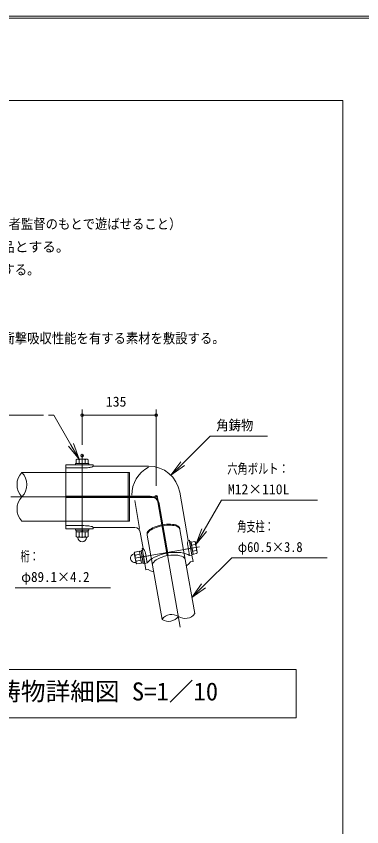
# Model space of a CAD drawing. Units: millimetres on the paper, scale 1:50. Extents: x 114 to 728, y 148 to 446.
# Drawn here: x 457.1 to 520.1, y 297.9 to 445.7 of the extents above; entities that cross this region are included whole.
import ezdxf
from ezdxf.enums import TextEntityAlignment as Align

# ---------------------------------------------------------------- set-up
doc = ezdxf.new("R2010")
doc.units = ezdxf.units.MM
doc.header["$PDMODE"] = 32
doc.header["$PDSIZE"] = 0.5
doc.linetypes.add('USER1', pattern=[50.8, 31.75, -6.35, 6.35, -6.35])
doc.linetypes.add('USER2', pattern=[19.05, 12.7, -6.35])
for name, color, linetype, lineweight in [('DEFPOINTS_3', 7, 'Continuous', 0), ('LY_2', 7, 'Continuous', 0), ('LY_5', 2, 'Continuous', 18), ('LY_6', 7, 'Continuous', 0)]:
    doc.layers.add(name, color=color, linetype=linetype, lineweight=lineweight)
doc.styles.add('ＭＳ ゴシック', font='')
doc.styles.get('ＭＳ ゴシック').set_extended_font_data('MS Gothic')

# ---------------------------------------------------------------- blocks, each defined once
blk = doc.blocks.new('-021-_DOTBLANK')
at = {"color": 7, "linetype": 'Continuous', "lineweight": 0}
blk.add_line((-0.5, 0), (-1, 0), dxfattribs=at)
blk.add_circle((0, 0), 0.5, dxfattribs=at)
blk = doc.blocks.new('-002-_U2')
at = {"color": 7, "linetype": 'Continuous', "lineweight": 0}
for p, q in [((-1, 0.1667), (0, 0)), ((0, 0), (-1, 0)), ((-1, -0.1667), (0, 0))]:
    blk.add_line(p, q, dxfattribs=at)

msp = doc.modelspace()

# ---------------------------------------------------------------- linework, layer by layer
at = {"layer": 'DEFPOINTS_3'}
msp.add_line((534.183, 445.319), (114.183, 445.319), dxfattribs=at)
at = {"layer": 'LY_2'}
for p, q in [((516.683, 430.319), (131.683, 430.319)), ((516.683, 163.319), (516.683, 430.319))]:
    msp.add_line(p, q, dxfattribs=at)
at = {"layer": 'LY_5', "color": 7, "lineweight": 0}
for p, q in [((533.181, 445.681), (115.186, 445.681)), ((471.149, 363.921), (466.149, 363.921)), ((466.149, 358.196), (466.149, 363.921)), ((471.149, 363.696), (471.149, 363.921)), ((471.149, 363.696), (481.244, 363.696)), ((458.149, 362.546), (466.149, 362.546)), ((466.149, 352.261), (466.149, 357.986)), ((488.48, 350.136), (486.931, 358.924)), ((458.149, 353.636), (466.149, 353.636)), ((466.149, 352.261), (471.149, 352.261)), ((471.149, 352.486), (478.748, 352.486)), ((471.149, 352.261), (471.149, 352.486)), ((480.257, 348.686), (479.733, 351.659)), ((488.677, 350.171), (488.48, 350.136)), ((489.154, 347.47), (488.677, 350.171)), ((480.257, 348.686), (480.06, 348.651)), ((480.537, 345.95), (480.06, 348.651)), ((482.312, 347.07), (482.809, 347.296)), ((482.809, 347.296), (483.356, 347.499)), ((483.356, 347.499), (483.939, 347.674)), ((483.734, 347.117), (484.17, 347.254)), ((483.939, 347.674), (484.548, 347.818)), ((484.17, 347.254), (484.627, 347.368)), ((484.745, 347.853), (485.367, 347.926)), ((484.824, 347.403), (485.293, 347.453)), ((485.293, 347.453), (485.75, 347.473)), ((485.367, 347.926), (485.975, 347.961)), ((485.75, 347.473), (486.184, 347.463)), ((485.975, 347.961), (486.558, 347.957)), ((486.184, 347.463), (486.587, 347.423)), ((486.558, 347.957), (487.102, 347.915)), ((486.587, 347.423), (486.95, 347.354)), ((486.95, 347.354), (487.265, 347.259)), ((487.102, 347.915), (487.598, 347.835)), ((487.265, 347.259), (487.525, 347.137)), ((487.598, 347.835), (488.035, 347.719)), ((488.035, 347.719), (488.404, 347.569)), ((488.404, 347.569), (488.697, 347.389)), ((489.154, 347.47), (488.697, 347.389)), ((489.36, 346.3), (489.154, 347.47)), ((480.993, 346.031), (480.537, 345.95)), ((480.743, 344.781), (480.537, 345.95)), ((480.993, 346.031), (481.207, 346.3)), ((481.207, 346.3), (481.502, 346.567)), ((481.502, 346.567), (481.873, 346.825)), ((481.873, 346.825), (482.312, 347.07)), ((481.969, 345.6), (481.971, 345.792)), ((481.971, 345.792), (482.042, 345.991)), ((482.042, 345.991), (482.18, 346.195)), ((482.18, 346.195), (482.383, 346.398)), ((482.383, 346.398), (482.646, 346.595)), ((482.646, 346.595), (482.964, 346.784)), ((482.964, 346.784), (483.329, 346.959)), ((483.329, 346.959), (483.734, 347.117)), ((487.525, 347.137), (487.725, 346.993)), ((487.725, 346.993), (487.86, 346.83)), ((487.86, 346.83), (487.927, 346.65)), ((489.664, 336.802), (487.927, 346.65)), ((488.591, 345.852), (488.131, 345.494)), ((488.903, 346.22), (488.591, 345.852)), ((489.36, 346.3), (488.903, 346.22)), ((481.199, 344.861), (480.743, 344.781)), ((481.618, 344.623), (481.199, 344.861)), ((482.173, 344.444), (481.618, 344.623)), ((483.706, 335.752), (481.969, 345.6))]:
    msp.add_line(p, q, dxfattribs=at)
at = {"layer": 'LY_5'}
for p, q in [((468.052, 364.857), (468.249, 364.971)), ((470.049, 364.971), (468.249, 364.971)), ((470.246, 364.857), (470.049, 364.971)), ((467.949, 364.171), (467.949, 363.921)), ((470.349, 364.171), (467.949, 364.171)), ((470.349, 363.921), (467.949, 363.921)), ((468.052, 364.171), (468.052, 364.857)), ((470.246, 364.171), (468.052, 364.171)), ((468.6, 364.171), (468.6, 364.857)), ((469.697, 364.171), (469.697, 364.857)), ((470.246, 364.171), (470.246, 364.857)), ((470.506, 363.436), (470.324, 363.409)), ((470.349, 363.921), (470.349, 364.171)), ((470.669, 363.466), (470.506, 363.436)), ((470.812, 363.499), (470.669, 363.466)), ((470.931, 363.535), (470.812, 363.499)), ((471.025, 363.573), (470.931, 363.535)), ((471.093, 363.613), (471.025, 363.573)), ((471.135, 363.654), (471.093, 363.613)), ((471.149, 363.696), (471.135, 363.654)), ((466.149, 363.342), (469.149, 363.342)), ((469.306, 363.343), (469.149, 363.342)), ((469.461, 363.346), (469.306, 363.343)), ((469.691, 363.355), (469.461, 363.346)), ((469.914, 363.369), (469.691, 363.355)), ((470.126, 363.387), (469.914, 363.369)), ((470.324, 363.409), (470.126, 363.387)), ((466.149, 358.196), (481.537, 358.196)), ((466.149, 357.986), (481.916, 357.986)), ((479.616, 352.324), (478.716, 357.424)), ((484.627, 347.368), (482.901, 357.159)), ((484.824, 347.403), (483.162, 356.832)), ((466.149, 352.84), (469.149, 352.84)), ((467.949, 352.261), (467.949, 352.011)), ((470.349, 352.261), (467.949, 352.261)), ((470.349, 352.011), (467.949, 352.011)), ((468.052, 351.711), (468.052, 350.825)), ((470.246, 351.711), (468.052, 351.711)), ((468.074, 352.011), (468.074, 351.711)), ((470.224, 352.011), (468.074, 352.011)), ((470.224, 351.711), (468.074, 351.711)), ((468.6, 351.711), (468.6, 350.825)), ((469.051, 351.711), (469.132, 352.011)), ((469.461, 352.836), (469.149, 352.84)), ((469.165, 351.711), (469.246, 352.011)), ((469.767, 352.823), (469.461, 352.836)), ((469.697, 351.711), (469.697, 350.825)), ((470.057, 352.801), (469.767, 352.823)), ((470.324, 352.772), (470.057, 352.801)), ((470.224, 352.011), (470.224, 351.711)), ((470.246, 351.711), (470.246, 350.825)), ((470.563, 352.736), (470.324, 352.772)), ((470.349, 352.011), (470.349, 352.261)), ((470.767, 352.694), (470.563, 352.736)), ((470.931, 352.647), (470.767, 352.694)), ((471.051, 352.595), (470.931, 352.647)), ((471.124, 352.541), (471.051, 352.595)), ((471.149, 352.486), (471.124, 352.541)), ((468.052, 350.825), (468.249, 350.711)), ((470.049, 350.711), (468.249, 350.711)), ((468.349, 350.661), (468.349, 350.711)), ((469.949, 350.661), (469.949, 350.711)), ((470.246, 350.825), (470.049, 350.711)), ((488.697, 347.389), (488.378, 349.198)), ((488.976, 349.919), (488.729, 349.875)), ((489.146, 347.512), (488.729, 349.875)), ((489.392, 347.555), (488.976, 349.919)), ((488.993, 349.817), (489.669, 349.936)), ((489.374, 347.657), (488.993, 349.817)), ((489.089, 349.277), (489.765, 349.396)), ((489.669, 349.936), (489.816, 349.762)), ((490.128, 347.99), (489.816, 349.762)), ((478.606, 347.684), (478.655, 347.693)), ((478.716, 348.005), (478.638, 347.791)), ((478.951, 346.019), (478.638, 347.791)), ((479.589, 348.159), (478.716, 348.005)), ((479.684, 347.619), (478.811, 347.465)), ((479.97, 345.998), (479.589, 348.159)), ((479.888, 348.189), (479.592, 348.137)), ((479.966, 346.02), (479.592, 348.137)), ((480.112, 348.356), (479.866, 348.313)), ((480.283, 345.949), (479.866, 348.313)), ((480.261, 346.072), (479.888, 348.189)), ((480.529, 345.992), (480.112, 348.356)), ((480.993, 346.031), (480.674, 347.839)), ((489.146, 347.512), (489.392, 347.555)), ((489.279, 348.197), (489.955, 348.316)), ((489.374, 347.657), (490.05, 347.776)), ((490.05, 347.776), (490.128, 347.99)), ((478.884, 346.108), (478.933, 346.117)), ((479.097, 345.844), (478.951, 346.019)), ((479.874, 346.539), (479.001, 346.385)), ((479.97, 345.998), (479.097, 345.844)), ((479.762, 347.174), (480.072, 347.147)), ((479.782, 347.062), (480.091, 347.035)), ((480.261, 346.072), (479.966, 346.02)), ((480.283, 345.949), (480.529, 345.992))]:
    msp.add_line(p, q, dxfattribs=at)
at = {"layer": 'LY_5', "color": 7, "linetype": 'USER1', "lineweight": 0}
for p, q in [((469.149, 350.591), (469.149, 365.591)), ((456.149, 358.091), (482.649, 358.091)), ((487.032, 334.307), (482.87, 357.91)), ((483.977, 351.634), (483.731, 353.028)), ((490.538, 348.976), (478.72, 346.892)), ((489.43, 348.78), (487.953, 348.52)), ((481.305, 347.348), (479.828, 347.087))]:
    msp.add_line(p, q, dxfattribs=at)
at = {"layer": 'LY_5', "color": 7, "linetype": 'USER2', "lineweight": 0}
for p, q in [((466.149, 362.546), (477.749, 362.546)), ((477.549, 353.636), (477.549, 362.546)), ((477.749, 353.636), (477.749, 362.546)), ((466.149, 353.636), (477.749, 353.636)), ((484.128, 353.053), (484.515, 353.09)), ((484.515, 353.09), (484.893, 353.105)), ((484.893, 353.105), (485.254, 353.099)), ((485.254, 353.099), (485.593, 353.07)), ((480.964, 351.448), (481.014, 351.613)), ((481.014, 351.613), (481.113, 351.781)), ((481.113, 351.781), (481.261, 351.95)), ((481.145, 351.6), (481.293, 351.769)), ((481.261, 351.95), (481.455, 352.116)), ((481.293, 351.769), (481.487, 351.935)), ((481.455, 352.116), (481.691, 352.277)), ((481.487, 351.935), (481.723, 352.096)), ((481.691, 352.277), (481.966, 352.431)), ((481.723, 352.096), (481.998, 352.25)), ((481.966, 352.431), (482.275, 352.574)), ((481.998, 352.25), (482.307, 352.393)), ((482.275, 352.574), (482.613, 352.703)), ((482.307, 352.393), (482.645, 352.522)), ((482.613, 352.703), (482.973, 352.818)), ((482.645, 352.522), (483.005, 352.637)), ((482.973, 352.818), (483.35, 352.915)), ((483.005, 352.637), (483.382, 352.735)), ((483.35, 352.915), (483.737, 352.994)), ((483.382, 352.735), (483.769, 352.813)), ((483.737, 352.994), (484.128, 353.053)), ((483.769, 352.813), (484.159, 352.872)), ((484.159, 352.872), (484.547, 352.909)), ((484.547, 352.909), (484.925, 352.925)), ((484.925, 352.925), (485.286, 352.918)), ((485.286, 352.918), (485.625, 352.889)), ((485.593, 353.07), (485.904, 353.02)), ((485.625, 352.889), (485.936, 352.839)), ((485.904, 353.02), (486.182, 352.95)), ((485.936, 352.839), (486.214, 352.769)), ((486.182, 352.95), (486.421, 352.859)), ((486.214, 352.769), (486.453, 352.679)), ((486.421, 352.859), (486.618, 352.752)), ((486.453, 352.679), (486.649, 352.571)), ((486.618, 352.752), (486.769, 352.628)), ((486.649, 352.571), (486.8, 352.447)), ((486.769, 352.628), (486.871, 352.49)), ((486.8, 352.447), (486.903, 352.309)), ((486.871, 352.49), (486.924, 352.34)), ((486.903, 352.309), (486.956, 352.159)), ((486.956, 352.159), (486.924, 352.34)), ((487.927, 346.65), (486.956, 352.159)), ((480.966, 351.29), (480.964, 351.448)), ((480.998, 351.109), (480.966, 351.29)), ((480.996, 351.267), (481.045, 351.432)), ((480.998, 351.109), (480.996, 351.267)), ((481.969, 345.6), (480.998, 351.109)), ((481.045, 351.432), (481.145, 351.6))]:
    msp.add_line(p, q, dxfattribs=at)
at = {"layer": 'LY_5', "color": 7}
for p, q in [((508.134, 326.624), (437.834, 326.624)), ((508.134, 317.824), (508.134, 326.624)), ((437.834, 317.824), (508.134, 317.824))]:
    msp.add_line(p, q, dxfattribs=at)
at = {"layer": 'LY_5'}
for centre, radius, start, end in [((468.326, 364.382), 0.548, 60.00001, 119.99999), ((469.149, 363.591), 1.38, 66.57346, 113.42654), ((469.971, 364.382), 0.548, 60.00001, 119.99999), ((483.952, 358.398), 5.775, 118.03284, 180.02513), ((460.491, 360.318), 3.232, 136.44154, 223.55846), ((455.806, 360.318), 3.232, 316.44154, 43.55846), ((460.491, 355.863), 3.232, 136.44154, 223.55846), ((481.537, 356.546), 1.65, 10, 90), ((481.916, 356.986), 1, 10, 90), ((468.326, 351.3), 0.548, 240.00001, 299.99999), ((469.149, 350.661), 0.8, 180, 0), ((469.149, 352.09), 1.38, 246.57346, 293.42654), ((469.971, 351.3), 0.548, 240.00001, 299.99999), ((490.159, 349.479), 1.803, 158.61013, 188.95712), ((478.905, 347.494), 1.803, 11.04288, 41.38987), ((489.249, 349.584), 0.548, 340.00001, 39.99999), ((488.613, 348.636), 1.38, 346.57346, 33.42654), ((478.745, 346.896), 0.8, 100, 280), ((479.231, 347.817), 0.548, 160.00001, 219.99999), ((480.153, 347.145), 1.38, 166.57346, 213.42654), ((489.535, 347.963), 0.548, 340.00001, 39.99999), ((479.517, 346.197), 0.548, 160.00001, 219.99999), ((484.922, 337.561), 2.18, 236.07099, 323.92901), ((485.468, 334.468), 2.18, 56.07099, 143.92901), ((487.902, 338.086), 2.18, 236.07099, 323.92901)]:
    msp.add_arc(centre, radius, start, end, dxfattribs=at)
at = {"layer": 'LY_5', "color": 7, "lineweight": 0}
for centre, radius in [((481.244, 357.921), 5.775), ((478.748, 351.486), 1)]:
    msp.add_arc(centre, radius, 10, 90, dxfattribs=at)
at = {"layer": 'LY_6'}
for p, q in [((469.149, 367.591), (469.149, 373.971)), ((482.649, 360.091), (482.649, 373.971)), ((445.61, 372.971), (462.115, 372.971)), ((463.981, 372.971), (462.981, 372.971)), ((467.1, 367.569), (463.981, 372.971)), ((469.149, 372.971), (482.649, 372.971)), ((487.448, 364.126), (492.487, 369.164)), ((492.487, 369.164), (493.487, 369.164)), ((493.487, 369.164), (502.94, 369.164)), ((491.377, 352.014), (494.544, 357.5)), ((494.544, 357.5), (495.544, 357.5)), ((495.544, 357.5), (512.049, 357.5)), ((491.269, 341.848), (496.399, 346.977)), ((496.399, 346.977), (497.399, 346.977)), ((497.399, 346.977), (513.795, 346.977)), ((456.903, 341.523), (457.903, 341.523)), ((457.903, 341.523), (474.298, 341.523))]:
    msp.add_line(p, q, dxfattribs=at)
for p in [(482.649, 372.971), (469.149, 365.591), (482.649, 358.091)]:
    msp.add_point(p, dxfattribs=at)

# ---------------------------------------------------------------- block references
for name, p, xscale, yscale, rotation in [('-021-_DOTBLANK', (469.149, 372.971), 0.5, 0.5, 180), ('-002-_U2', (468.6, 364.971), 3, 3, 300), ('-002-_U2', (485.327, 362.004), 3, 3, 225), ('-002-_U2', (489.877, 349.416), 3, 3, 240), ('-002-_U2', (489.148, 339.726), 3, 3, 225)]:
    msp.add_blockref(name, p, dxfattribs=dict(at, xscale=xscale, yscale=yscale, rotation=rotation))
at = {"layer": 'LY_6', "xscale": 0.5, "yscale": 0.5}
msp.add_blockref('-021-_DOTBLANK', (482.649, 372.971), dxfattribs=at)

# ---------------------------------------------------------------- texts
at = {"layer": 'LY_5', "color": 7, "style": 'ＭＳ ゴシック'}
msp.add_text('中／角鋳物詳細図 S=1／10', height=3.299, dxfattribs=at).set_placement((439.957, 319.974), align=Align.BOTTOM_LEFT)
at = {"layer": 'LY_6', "style": 'ＭＳ ゴシック'}
for s, width, p in [('本製品の利用対象年齢は、3～6才、6～12才とする。（幼児は保護者監督のもとで遊ばせること）', 0.9, (389.359, 406.353)), ('本製品は、（一社）日本公園施設業協会賠償責任保険加入製品とする。', 0.9, (389.35, 398.019)), ('安全領域内には、障害物等がないものとし、落下高さに見合った衝撃吸収性能を有する素材を敷設する。', 0.9, (389.35, 385.519)), ('角鋳物', 0.9, (493.587, 369.664)), ('六角ボルト：', 0.75, (495.578, 361.75)), ('角支柱：', 0.65, (497.404, 351.227)), ('φ60.5×3.8', 0.9, (497.509, 347.477)), ('桁：', 0.65, (457.908, 345.773)), ('φ89.1×4.2', 0.95, (458.022, 342.023))]:
    msp.add_text(s, height=1.833, dxfattribs=dict(at, width=width)).set_placement(p, align=Align.BOTTOM_LEFT)
for s, p in [('本製品は、遊具の安全に関する規準JPFA-SP-S:2024適合製品とする。', (389.383, 402.186)), ('135', (473.462, 373.971)), ('M12×110L', (495.691, 358))]:
    msp.add_text(s, height=1.833, dxfattribs=at).set_placement(p, align=Align.BOTTOM_LEFT)

doc.saveas('drawing.dxf')
